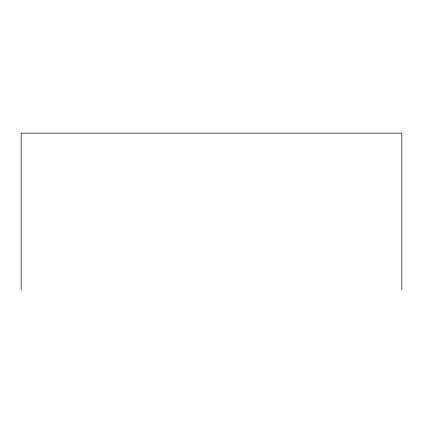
<?xml version="1.0" encoding="UTF-8"?>
<svg xmlns="http://www.w3.org/2000/svg" width="423" height="423" viewBox="0 0 423 423"><rect width="100%" height="100%" fill="white"/><g stroke="black" fill="none" stroke-linecap="round" stroke-linejoin="round"><path stroke-width="0.63" d="M401.85 289.85L401.85 133.15L21.15 133.15L21.15 289.85"/></g></svg>
